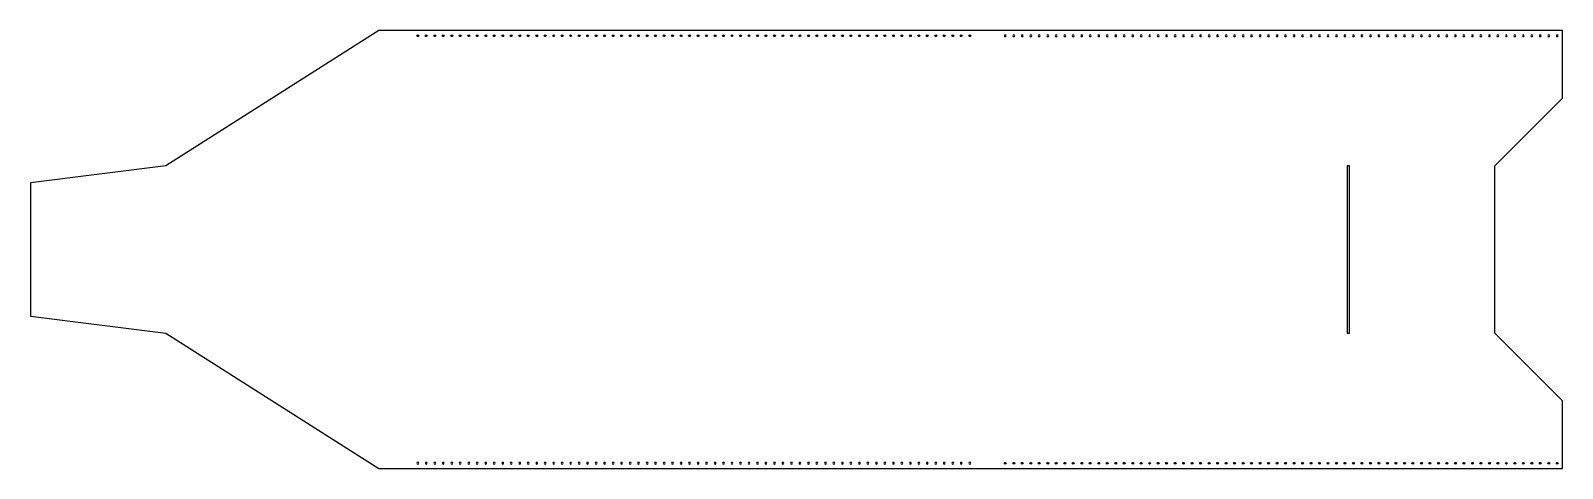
# Model space of a CAD drawing. Header units: millimetres. Extents: x 14 to 920, y 45 to 304.
import ezdxf

# ---------------------------------------------------------------- set-up
doc = ezdxf.new("R2010")
doc.units = ezdxf.units.MM
doc.header["$MEASUREMENT"] = 0

# ---------------------------------------------------------------- blocks, each defined once
blk = doc.blocks.new('*U25')
blk.add_circle((0, 0), 0.55)
blk = doc.blocks.new('*U26')
at = {"color": 0, "linetype": 'ByBlock', "lineweight": -2, "transparency": 16777216}
for p in [(243.25, 301.46), (248.27, 301.46), (253.3, 301.46), (258.32, 301.46), (263.34, 301.46), (268.37, 301.46), (273.39, 301.46), (278.41, 301.46), (283.43, 301.46), (288.46, 301.46), (293.48, 301.46), (298.5, 301.46), (303.53, 301.46), (308.55, 301.46), (313.57, 301.46), (318.6, 301.46), (323.62, 301.46), (328.64, 301.46), (333.67, 301.46), (338.69, 301.46), (343.71, 301.46), (348.73, 301.46), (353.76, 301.46), (358.78, 301.46), (363.8, 301.46), (368.83, 301.46), (373.85, 301.46), (378.87, 301.46), (383.9, 301.46), (388.92, 301.46), (393.94, 301.46), (398.97, 301.46), (403.99, 301.46), (409.01, 301.46), (414.03, 301.46), (419.06, 301.46), (424.08, 301.46), (429.1, 301.46), (434.13, 301.46), (439.15, 301.46), (444.17, 301.46), (449.2, 301.46), (454.22, 301.46), (459.24, 301.46), (464.27, 301.46), (469.29, 301.46), (474.31, 301.46), (479.33, 301.46), (484.36, 301.46), (489.38, 301.46), (494.4, 301.46), (499.43, 301.46), (504.45, 301.46), (509.47, 301.46), (514.5, 301.46), (519.52, 301.46), (524.54, 301.46), (529.57, 301.46), (534.59, 301.46), (539.61, 301.46), (544.63, 301.46), (549.66, 301.46), (554.68, 301.46), (559.7, 301.46), (564.73, 301.46), (569.75, 301.46)]:
    blk.add_blockref('*U25', p, dxfattribs=at)
blk = doc.blocks.new('*U27')
blk.add_circle((0, 0), 0.55)
blk = doc.blocks.new('*U29')
at = {"color": 0, "linetype": 'ByBlock', "lineweight": -2, "transparency": 16777216}
for p in [(243.25, 301.46), (248.27, 301.46), (253.3, 301.46), (258.32, 301.46), (263.34, 301.46), (268.37, 301.46), (273.39, 301.46), (278.41, 301.46), (283.43, 301.46), (288.46, 301.46), (293.48, 301.46), (298.5, 301.46), (303.53, 301.46), (308.55, 301.46), (313.57, 301.46), (318.6, 301.46), (323.62, 301.46), (328.64, 301.46), (333.67, 301.46), (338.69, 301.46), (343.71, 301.46), (348.73, 301.46), (353.76, 301.46), (358.78, 301.46), (363.8, 301.46), (368.83, 301.46), (373.85, 301.46), (378.87, 301.46), (383.9, 301.46), (388.92, 301.46), (393.94, 301.46), (398.97, 301.46), (403.99, 301.46), (409.01, 301.46), (414.03, 301.46), (419.06, 301.46), (424.08, 301.46), (429.1, 301.46), (434.13, 301.46), (439.15, 301.46), (444.17, 301.46), (449.2, 301.46), (454.22, 301.46), (459.24, 301.46), (464.27, 301.46), (469.29, 301.46), (474.31, 301.46), (479.33, 301.46), (484.36, 301.46), (489.38, 301.46), (494.4, 301.46), (499.43, 301.46), (504.45, 301.46), (509.47, 301.46), (514.5, 301.46), (519.52, 301.46), (524.54, 301.46), (529.57, 301.46), (534.59, 301.46), (539.61, 301.46), (544.63, 301.46), (549.66, 301.46), (554.68, 301.46), (559.7, 301.46), (564.73, 301.46), (569.75, 301.46)]:
    blk.add_blockref('*U27', p, dxfattribs=at)
blk = doc.blocks.new('*U30')
blk.add_circle((0, 0), 0.55)
blk = doc.blocks.new('*U32')
at = {"color": 0, "linetype": 'ByBlock', "lineweight": -2, "transparency": 16777216}
for p in [(243.25, 301.46), (248.27, 301.46), (253.3, 301.46), (258.32, 301.46), (263.34, 301.46), (268.37, 301.46), (273.39, 301.46), (278.41, 301.46), (283.43, 301.46), (288.46, 301.46), (293.48, 301.46), (298.5, 301.46), (303.53, 301.46), (308.55, 301.46), (313.57, 301.46), (318.6, 301.46), (323.62, 301.46), (328.64, 301.46), (333.67, 301.46), (338.69, 301.46), (343.71, 301.46), (348.73, 301.46), (353.76, 301.46), (358.78, 301.46), (363.8, 301.46), (368.83, 301.46), (373.85, 301.46), (378.87, 301.46), (383.9, 301.46), (388.92, 301.46), (393.94, 301.46), (398.97, 301.46), (403.99, 301.46), (409.01, 301.46), (414.03, 301.46), (419.06, 301.46), (424.08, 301.46), (429.1, 301.46), (434.13, 301.46), (439.15, 301.46), (444.17, 301.46), (449.2, 301.46), (454.22, 301.46), (459.24, 301.46), (464.27, 301.46), (469.29, 301.46), (474.31, 301.46), (479.33, 301.46), (484.36, 301.46), (489.38, 301.46), (494.4, 301.46), (499.43, 301.46), (504.45, 301.46), (509.47, 301.46), (514.5, 301.46), (519.52, 301.46), (524.54, 301.46), (529.57, 301.46), (534.59, 301.46), (539.61, 301.46), (544.63, 301.46), (549.66, 301.46), (554.68, 301.46), (559.7, 301.46), (564.73, 301.46), (569.75, 301.46)]:
    blk.add_blockref('*U30', p, dxfattribs=at)
blk = doc.blocks.new('*U33')
blk.add_circle((0, 0), 0.55)
blk = doc.blocks.new('*U34')
at = {"color": 0, "linetype": 'ByBlock', "lineweight": -2, "transparency": 16777216}
for p in [(243.25, 301.46), (248.27, 301.46), (253.3, 301.46), (258.32, 301.46), (263.34, 301.46), (268.37, 301.46), (273.39, 301.46), (278.41, 301.46), (283.43, 301.46), (288.46, 301.46), (293.48, 301.46), (298.5, 301.46), (303.53, 301.46), (308.55, 301.46), (313.57, 301.46), (318.6, 301.46), (323.62, 301.46), (328.64, 301.46), (333.67, 301.46), (338.69, 301.46), (343.71, 301.46), (348.73, 301.46), (353.76, 301.46), (358.78, 301.46), (363.8, 301.46), (368.83, 301.46), (373.85, 301.46), (378.87, 301.46), (383.9, 301.46), (388.92, 301.46), (393.94, 301.46), (398.97, 301.46), (403.99, 301.46), (409.01, 301.46), (414.03, 301.46), (419.06, 301.46), (424.08, 301.46), (429.1, 301.46), (434.13, 301.46), (439.15, 301.46), (444.17, 301.46), (449.2, 301.46), (454.22, 301.46), (459.24, 301.46), (464.27, 301.46), (469.29, 301.46), (474.31, 301.46), (479.33, 301.46), (484.36, 301.46), (489.38, 301.46), (494.4, 301.46), (499.43, 301.46), (504.45, 301.46), (509.47, 301.46), (514.5, 301.46), (519.52, 301.46), (524.54, 301.46), (529.57, 301.46), (534.59, 301.46), (539.61, 301.46), (544.63, 301.46), (549.66, 301.46), (554.68, 301.46), (559.7, 301.46), (564.73, 301.46), (569.75, 301.46)]:
    blk.add_blockref('*U33', p, dxfattribs=at)

msp = doc.modelspace()

# ---------------------------------------------------------------- linework, layer by layer
msp.add_lwpolyline([(220.25, 45.46), (920.25, 45.46), (920.25, 85.46), (880.25, 125.46), (880.25, 224.46), (920.25, 264.46), (920.25, 304.46), (220.25, 304.46), (94.25, 224.46), (14.25, 214.46), (14.25, 135.46), (94.25, 125.46)], close=True)
msp.add_lwpolyline([(794.42, 224.46), (792.92, 224.46), (792.92, 125.46), (794.42, 125.46), (794.42, 224.46)])

# ---------------------------------------------------------------- block references
msp.add_blockref('*U26', (0, 0))
at = {"xscale": -1}
msp.add_blockref('*U32', (1160.5, 0), dxfattribs=at)
at = {"xscale": -1, "rotation": 180}
msp.add_blockref('*U29', (0, 349.92), dxfattribs=at)
at = {"rotation": 180}
msp.add_blockref('*U34', (1160.5, 349.92), dxfattribs=at)

doc.saveas('drawing.dxf')
